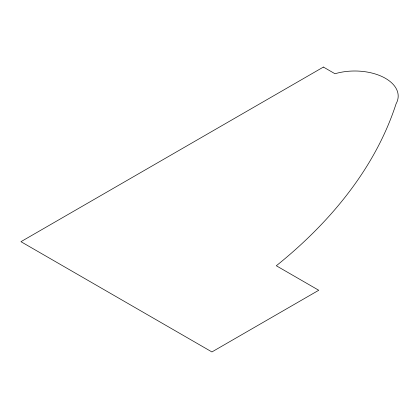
<?xml version="1.0" encoding="UTF-8"?>
<svg xmlns="http://www.w3.org/2000/svg" width="419" height="419" viewBox="0 0 419 419"><rect width="100%" height="100%" fill="white"/><g stroke="black" fill="none" stroke-linecap="round" stroke-linejoin="round"><path stroke-width="0.63" d="M323.41 67.061L20.95 241.684L211.92 351.939L318.749 290.262L276.31 265.761A701.045 404.744 0 0 0 396.075 103.807A43.445 25.082 0 0 0 382.929 76.996A43.445 25.082 0 0 0 334.985 73.744L323.41 67.061"/></g></svg>
